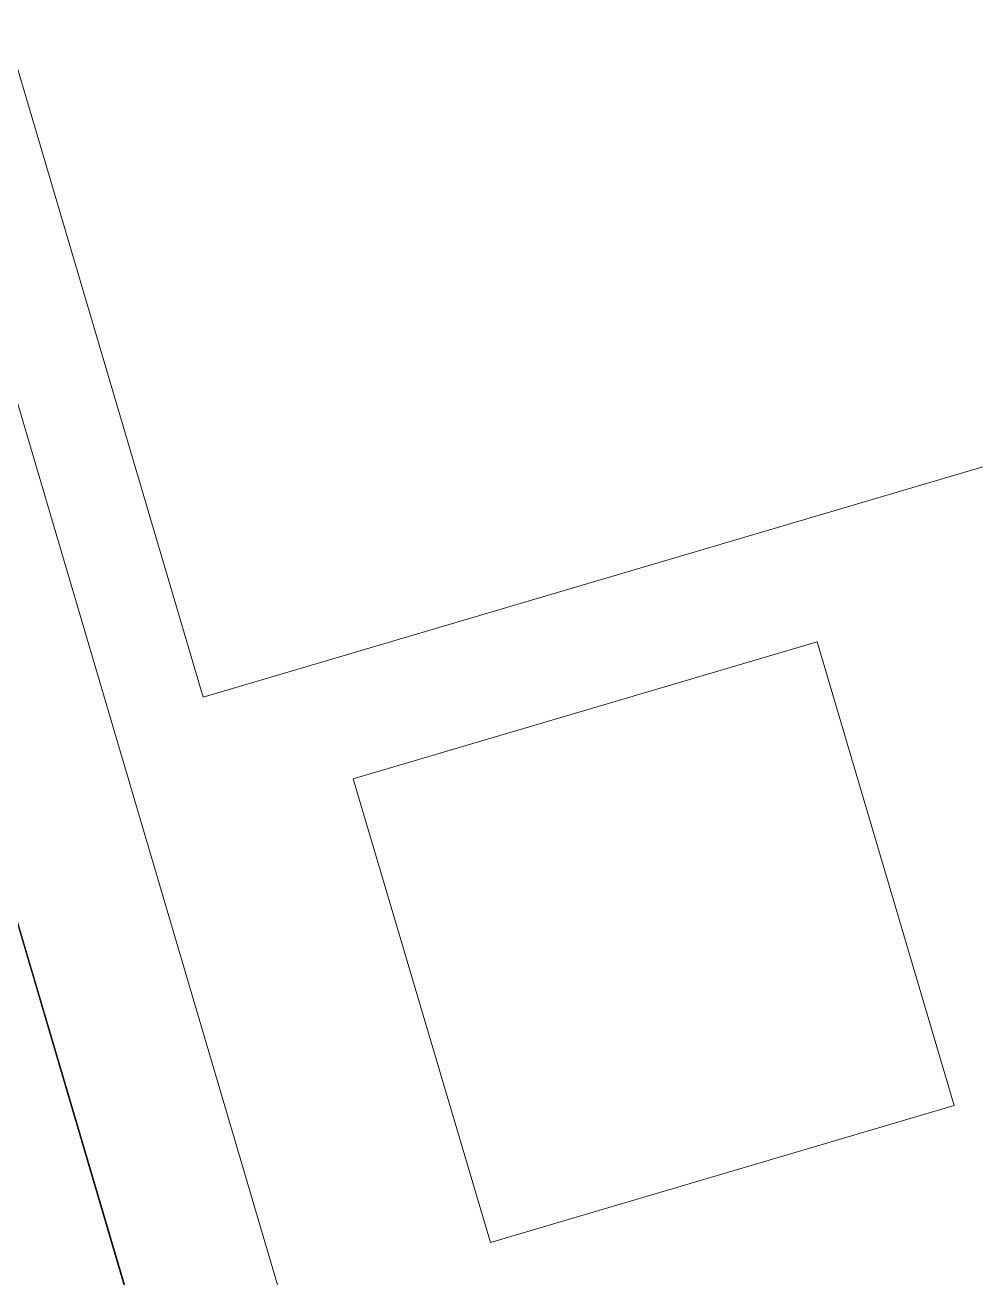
# Model space of a CAD drawing. Header units: millimetres. Extents: x 62878 to 70819, y -67946 to -61850.
# Drawn here: x 63643.5 to 63722.1, y -65434.7 to -65331.1 of the extents above; entities that cross this region are included whole.
import ezdxf

# ---------------------------------------------------------------- set-up
doc = ezdxf.new("R2010")
doc.units = ezdxf.units.MM
for name, color, linetype, lineweight in [('DOGRAMA', 171, 'Continuous', 0), ('GOR-2', 152, 'Continuous', 20), ('TEFRİŞ-yeni', 53, 'Continuous', 9)]:
    doc.layers.add(name, color=color, linetype=linetype, lineweight=lineweight)

msp = doc.modelspace()

# ---------------------------------------------------------------- linework, layer by layer
msp.add_lwpolyline([(68896.02, -63031.44), (69030.26, -63071.18), (69185.28, -62547.65), (68893, -62461.11, 1.044368), (68063.2, -62298.73, 0.204375), (63106.96, -62494.78, 0.353953), (62932.94, -62997.83), (63753.18, -65779.6), (64154.95, -67142.15), (65336.72, -66792.62), (65336.7, -66829.11), (65270.54, -66829.07, 0.626789), (65270.2, -67369.07), (65531.84, -67369.23, 0.926242), (66130.09, -67369.61), (66391.73, -67369.77, 0.626743), (66392.07, -66829.77), (66326.15, -66829.73), (66326.17, -66793.24), (67506.16, -67144.13), (68467.02, -63899.09), (68625.2, -63946.04), (68896.02, -63031.42)], format="xyb")
at = {"layer": 'DOGRAMA', "lineweight": -2}
msp.add_lwpolyline([(63106.96, -62494.78, 0.354372), (62933.16, -62998.56), (63684.78, -65547.6)], format="xyb", dxfattribs=at)
at = {"layer": 'GOR-2'}
msp.add_line((63483.58, -64822.22), (63666.94, -65444.08), dxfattribs=at)
at = {"layer": 'TEFRİŞ-yeni'}
for points in [[(63635.53, -65309.96), (63750.61, -65275.96), (63773.28, -65352.68), (63658.2, -65386.68), (63635.53, -65309.96)], [(63708.98, -65382.11), (63670.62, -65393.44), (63681.96, -65431.8), (63720.32, -65420.47), (63708.98, -65382.11)]]:
    msp.add_lwpolyline(points, dxfattribs=at)

doc.saveas('drawing.dxf')
